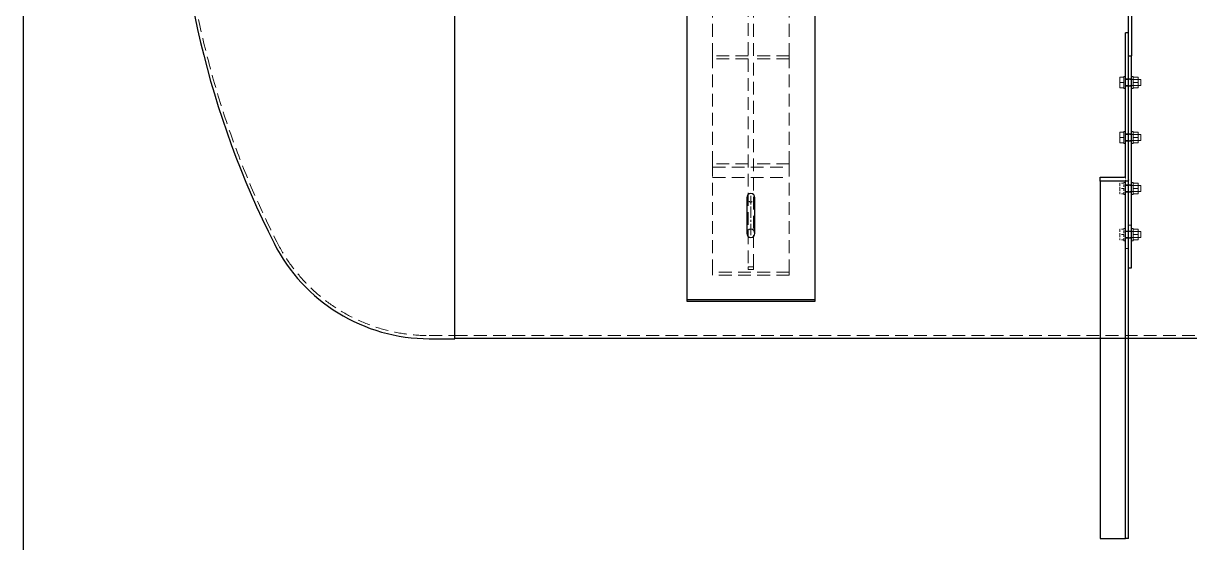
# Model space of a CAD drawing. Header units: millimetres. Extents: x -46397 to 283259, y -8690 to 23983.
# Drawn here: x 118436 to 120721, y -1091 to -74 of the extents above; entities that cross this region are included whole.
import ezdxf

# ---------------------------------------------------------------- set-up
doc = ezdxf.new("R2010")
doc.units = ezdxf.units.MM
for name, pattern in [('ACISOTGL', [3, 2, -1]), ('CENTER', [2, 1.25, -0.25, 0.25, -0.25]), ('CENTER2', [1.125, 0.75, -0.125, 0.125, -0.125]), ('HIDDEN', [0.375, 0.25, -0.125]), ('HIDDENX2', [0.75, 0.5, -0.25])]:
    doc.linetypes.add(name, pattern=pattern)
for name, color, linetype, lineweight in [('2-Dashed', 50, 'ACISOTGL', 25), ('3-Centerline', 4, 'CENTER', 5), ('CHUAN NET KHUAT', 4, 'HIDDEN', 0), ('Dtext', 255, 'Continuous', 20), ('DUONGCHINH', 7, 'Continuous', 25)]:
    doc.layers.add(name, color=color, linetype=linetype, lineweight=lineweight)
doc.layers.add('flashshoot', color=7, linetype='Continuous')
doc.styles.add('Chu va so', font='arial.ttf')
doc.styles.add('TCVN', font='arial.ttf')

# ---------------------------------------------------------------- blocks, each defined once
blk = doc.blocks.new('A$Cda035db7')
at = {"layer": 'CHUAN NET KHUAT', "color": 3, "ltscale": 100}
for p, q in [((985, -3000), (985, -1500)), ((985, -3050), (985, -3000))]:
    blk.add_line(p, q, dxfattribs=at)
for centre, radius, start, end in [((650.1, -3050), 334.9, 296.8756, 0), ((0, -1767.2), 1773, 243.1244, 296.8756)]:
    blk.add_arc(centre, radius, start, end, dxfattribs=at)
at = {"layer": 'DUONGCHINH', "color": 2, "ltscale": 10}
for p, q in [((990, -3000), (990, -1500)), ((991, -3000), (0, -3000)), ((991, -3050), (991, -3000))]:
    blk.add_line(p, q, dxfattribs=at)
for centre, radius, start, end in [((650.1, -3050), 340.9, 296.8756, 0), ((0, -1767.2), 1779, 243.1244, 296.8756)]:
    blk.add_arc(centre, radius, start, end, dxfattribs=at)
blk = doc.blocks.new('A$Cf01baf33')
at = {"color": 7, "linetype": 'Continuous', "lineweight": 0, "ltscale": 10}
for p, q in [((478.8, -1661), (489.2, -1661)), ((478.8, -1661), (478.8, -1671)), ((495.2, -1656), (483.2, -1656)), ((483.2, -1661), (483.2, -1656)), ((489.2, -1661), (499.5, -1661)), ((489.2, -1661), (489.2, -1671)), ((495.2, -1661), (495.2, -1656)), ((499.5, -1661), (499.5, -1671)), ((586.7, -1661), (597, -1661)), ((586.7, -1661), (586.7, -1671)), ((603, -1656), (591, -1656)), ((591, -1661), (591, -1656)), ((597, -1661), (607.4, -1661)), ((597, -1661), (597, -1671)), ((603, -1661), (603, -1656)), ((607.4, -1661), (607.4, -1671)), ((686.4, -1661), (696.8, -1661)), ((686.4, -1661), (686.4, -1671)), ((702.8, -1656), (690.8, -1656)), ((690.8, -1661), (690.8, -1656)), ((696.8, -1661), (707.1, -1661)), ((696.8, -1661), (696.8, -1671)), ((702.8, -1661), (702.8, -1656)), ((707.1, -1661), (707.1, -1671)), ((776.8, -1661), (787.1, -1661)), ((776.8, -1661), (776.8, -1671)), ((793.1, -1656), (781.1, -1656)), ((781.1, -1661), (781.1, -1656)), ((787.1, -1661), (797.5, -1661)), ((787.1, -1661), (787.1, -1671)), ((793.1, -1661), (793.1, -1656)), ((797.5, -1661), (797.5, -1671)), ((477.2, -1671), (501.2, -1671)), ((477.2, -1674), (477.2, -1671)), ((477.2, -1689), (477.2, -1686)), ((501.2, -1689), (477.2, -1689)), ((478.8, -1689), (478.8, -1697)), ((489.2, -1689), (489.2, -1697)), ((499.5, -1689), (499.5, -1697)), ((501.2, -1674), (501.2, -1671)), ((501.2, -1689), (501.2, -1686)), ((585, -1671), (609, -1671)), ((585, -1674), (585, -1671)), ((585, -1689), (585, -1686)), ((609, -1689), (585, -1689)), ((586.7, -1689), (586.7, -1697)), ((597, -1689), (597, -1697)), ((607.4, -1689), (607.4, -1697)), ((609, -1674), (609, -1671)), ((609, -1689), (609, -1686)), ((684.8, -1671), (708.8, -1671)), ((684.8, -1674), (684.8, -1671)), ((708.8, -1674), (708.8, -1671)), ((775.1, -1671), (799.1, -1671)), ((775.1, -1674), (775.1, -1671)), ((799.1, -1674), (799.1, -1671)), ((478.8, -1697), (489.2, -1697)), ((489.2, -1697), (499.5, -1697)), ((586.7, -1697), (597, -1697)), ((597, -1697), (607.4, -1697))]:
    blk.add_line(p, q, dxfattribs=at)
at = {"color": 4, "linetype": 'HIDDENX2', "lineweight": 0, "ltscale": 10}
for p, q in [((483.2, -1661), (483.2, -1674)), ((483.2, -1686), (483.2, -1661)), ((495.2, -1661), (495.2, -1674)), ((495.2, -1686), (495.2, -1661)), ((591, -1661), (591, -1674)), ((591, -1686), (591, -1661)), ((603, -1661), (603, -1674)), ((603, -1686), (603, -1661)), ((690.8, -1661), (690.8, -1674)), ((690.8, -1686), (690.8, -1661)), ((702.8, -1661), (702.8, -1674)), ((702.8, -1686), (702.8, -1661)), ((781.1, -1686), (781.1, -1661)), ((781.1, -1661), (781.1, -1674)), ((793.1, -1686), (793.1, -1661)), ((793.1, -1661), (793.1, -1674)), ((482.2, -1674), (482.2, -1680)), ((482.2, -1680), (482.2, -1686)), ((496.2, -1674), (496.2, -1680)), ((496.2, -1680), (496.2, -1686)), ((590, -1674), (590, -1680)), ((590, -1680), (590, -1686)), ((604, -1674), (604, -1680)), ((604, -1680), (604, -1686)), ((672.2, -1686), (682.3, -1686)), ((684.8, -1689), (684.8, -1686)), ((708.8, -1689), (684.8, -1689)), ((686.4, -1689), (686.4, -1697)), ((689.8, -1674), (689.8, -1680)), ((689.8, -1680), (689.8, -1686)), ((696.8, -1689), (696.8, -1697)), ((703.8, -1674), (703.8, -1680)), ((703.8, -1680), (703.8, -1686)), ((707.1, -1689), (707.1, -1697)), ((708.8, -1689), (708.8, -1686)), ((768.7, -1680), (768.7, -1674)), ((775.1, -1689), (775.1, -1686)), ((799.1, -1689), (775.1, -1689)), ((776.8, -1689), (776.8, -1697)), ((780.1, -1674), (780.1, -1680)), ((780.1, -1680), (780.1, -1686)), ((787.1, -1689), (787.1, -1697)), ((794.1, -1674), (794.1, -1680)), ((794.1, -1680), (794.1, -1686)), ((797.5, -1689), (797.5, -1697)), ((799.1, -1689), (799.1, -1686)), ((814.2, -1680), (814.2, -1686)), ((686.4, -1697), (696.8, -1697)), ((696.8, -1697), (707.1, -1697)), ((776.8, -1697), (787.1, -1697)), ((787.1, -1697), (797.5, -1697))]:
    blk.add_line(p, q, dxfattribs=at)
at = {"layer": 'DUONGCHINH'}
for p, q in [((337.6, -1674), (436.8, -1674)), ((436.8, -1680), (337.6, -1680)), ((679.8, -1680), (392.1, -1680)), ((392.1, -1680), (392.1, -1686)), ((672.2, -1686), (392.1, -1686)), ((436.8, -1680), (436.8, -1674)), ((852, -1674), (436.8, -1674)), ((674.7, -1736), (674.7, -1688)), ((1382.3, -1680), (679.8, -1680)), ((682.3, -1682), (682.3, -1686)), ((1382.3, -1686), (682.3, -1686)), ((682.3, -1686), (682.3, -1736)), ((852, -1680), (852, -1674)), ((1382.3, -1680), (1382.3, -1682)), ((1382.3, -1682), (1382.3, -1686)), ((1382.3, -1736), (1382.3, -1686)), ((682.3, -1736), (674.7, -1736)), ((682.3, -1736), (1382.3, -1736))]:
    blk.add_line(p, q, dxfattribs=at)
blk.add_ellipse((672.2, -1688), major_axis=(2.51, 0), ratio=0.79546, start_param=0, end_param=1.570796, dxfattribs=at)
at = {"layer": 'DUONGCHINH', "extrusion": (-2.64943e-16, 1.48896e-15, -1)}
blk.add_ellipse((679.8, -1682), major_axis=(2.51, 0), ratio=0.795463, start_param=-1.570796, end_param=0, dxfattribs=at)
blk = doc.blocks.new('*U1682')
at = {"layer": '3-Centerline', "color": 0, "linetype": 'CENTER2', "ltscale": 30, "transparency": 16777216}
blk.add_line((0, -38.5), (0, 38.5), dxfattribs=at)
blk = doc.blocks.new('*U1681')
for points in [[(-8, -71.1), (-8, -1.1)], [(8, -1.1), (8, -71.1)]]:
    blk.add_lwpolyline(points)
blk.add_circle((0, -71.1), 8)
at = {"extrusion": (2.22045e-16, 4.93038e-32, -1)}
blk.add_arc((0, -1.1), 8, 0, 180, dxfattribs=at)
at = {"layer": '2-Dashed', "ltscale": 3, "extrusion": (2.22045e-16, 4.93038e-32, -1)}
blk.add_arc((0, -1.1), 8, 180, 0, dxfattribs=at)
at = {"layer": '3-Centerline', "linetype": 'CENTER2', "ltscale": 30}
blk.add_blockref('*U1682', (0, -36.1), dxfattribs=at)
blk = doc.blocks.new('SD1-3')
at = {"layer": 'CHUAN NET KHUAT', "ltscale": 100}
for p, q in [((50, 1779.2), (50, 1784.9)), ((50, 1784.9), (200, 1784.9)), ((200, 1779.2), (200, 1784.9)), ((200, 1779.2), (50, 1779.2)), ((50, 1567), (50, 1779.2)), ((120, 1773.6), (130, 1773.6)), ((120, 1768.7), (120, 1773.6)), ((130, 1768.7), (120, 1768.7)), ((120, 1768.7), (120, 1361.3)), ((130, 1773.6), (130, 1768.7)), ((130, 1361.3), (130, 1768.7)), ((200, 1567), (200, 1779.2)), ((200, 1593.3), (50, 1593.3)), ((200, 1573.3), (50, 1573.3)), ((120, 1567), (50, 1567)), ((50, 1361.3), (50, 1567)), ((200, 1567), (130, 1567)), ((200, 1361.3), (200, 1567)), ((120, 1361.3), (50, 1361.3)), ((50, 1355.3), (50, 1361.3)), ((50, 1141.3), (50, 1355.3)), ((120, 1355.3), (50, 1355.3)), ((120, 1355.3), (120, 1141.3)), ((200, 1361.3), (130, 1361.3)), ((130, 1141.3), (130, 1355.3)), ((200, 1355.3), (130, 1355.3)), ((200, 1355.3), (200, 1361.3)), ((200, 1141.3), (200, 1355.3)), ((120, 1141.3), (50, 1141.3)), ((50, 1135.3), (50, 1141.3)), ((50, 921.3), (50, 1135.3)), ((120, 1135.3), (50, 1135.3)), ((120, 1135.3), (120, 921.3)), ((200, 1141.3), (130, 1141.3)), ((130, 921.3), (130, 1135.3)), ((200, 1135.3), (130, 1135.3)), ((200, 1135.3), (200, 1141.3)), ((200, 921.3), (200, 1135.3)), ((120, 921.3), (50, 921.3)), ((50, 915.3), (50, 921.3)), ((50, 701.3), (50, 915.3)), ((120, 915.3), (50, 915.3)), ((120, 915.3), (120, 701.3)), ((200, 921.3), (130, 921.3)), ((130, 701.3), (130, 915.3)), ((200, 915.3), (130, 915.3)), ((200, 915.3), (200, 921.3)), ((200, 701.3), (200, 915.3)), ((120, 701.3), (50, 701.3)), ((50, 695.3), (50, 701.3)), ((50, 481.3), (50, 695.3)), ((120, 695.3), (50, 695.3)), ((120, 695.3), (120, 481.3)), ((200, 701.3), (130, 701.3)), ((130, 481.3), (130, 695.3)), ((200, 695.3), (130, 695.3)), ((200, 695.3), (200, 701.3)), ((200, 481.3), (200, 695.3)), ((120, 481.3), (50, 481.3)), ((50, 475.3), (50, 481.3)), ((200, 481.3), (130, 481.3)), ((200, 475.3), (200, 481.3)), ((50, 269.7), (50, 475.3)), ((120, 475.3), (50, 475.3)), ((120, 475.3), (120, 67.9)), ((130, 67.9), (130, 475.3)), ((200, 475.3), (130, 475.3)), ((200, 269.7), (200, 475.3)), ((120, 269.7), (50, 269.7)), ((50, 57.5), (50, 269.7)), ((50, 263.3), (200, 263.3)), ((200, 269.7), (130, 269.7)), ((200, 57.5), (200, 269.7)), ((50, 243.3), (200, 243.3)), ((200, 57.5), (50, 57.5)), ((50, 51.8), (50, 57.5)), ((200, 51.8), (50, 51.8)), ((120, 63), (120, 67.9)), ((120, 67.9), (130, 67.9)), ((130, 63), (120, 63)), ((130, 63), (130, 67.9)), ((200, 51.8), (200, 57.5))]:
    blk.add_line(p, q, dxfattribs=at)
at = {"layer": 'DUONGCHINH'}
for p, q in [((250, 1836.7), (0, 1836.7)), ((0, 1833), (0, 1836.7)), ((250, 1833), (0, 1833)), ((0, 3.7), (0, 1833)), ((250, 1836.7), (250, 1833)), ((250, 1833), (250, 3.7)), ((250, 3.7), (0, 3.7)), ((0, 0), (0, 3.7)), ((250, 3.7), (250, 0)), ((250, 0), (0, 0))]:
    blk.add_line(p, q, dxfattribs=at)
at = {"rotation": 179.9999999999993}
blk.add_blockref('*U1681', (125, 1632), dxfattribs=at)
at = {"xscale": -0.9999999999999998}
blk.add_blockref('*U1681', (125, 204.7), dxfattribs=at)
blk = doc.blocks.new('*U1823')
at = {"lineweight": 25}
for points in [[(0, 0), (17743.2, 0), (17743.2, 11622.7), (0, 11622.7)], [(0, 0), (13415.6, 0), (13415.6, 11622.7), (0, 11622.7)]]:
    blk.add_lwpolyline(points, close=True, dxfattribs=at)
at = {"layer": 'Dtext', "ltscale": 0.1}
for tag, p, height, style in [('FOR_APPROVAL3', (14302.7, 4360.1, -0.7), 92.7, 'TCVN'), ('REV_3', (13529.9, 4365.5), 77.3, 'TCVN'), ('REV_2', (13529.9, 4077), 77.3, 'TCVN'), ('FOR_APPROVAL2', (14302.7, 4071.6, -0.7), 92.7, 'TCVN'), ('FOR_APPROVAL1', (14302.7, 3783.1, -0.7), 92.7, 'TCVN'), ('REV_1', (13529.9, 3788.5), 77.3, 'TCVN'), ('REV_0', (13529.9, 3500), 77.3, 'TCVN'), ('NGUOI_VE', (15126.1, 3495.9, -0.6), 92.7, 'TCVN'), ('NGUOI_KIEM_2', (15945.6, 3495.9, -0.8), 92.7, 'TCVN'), ('NGUOI_DUYET', (16935.5, 3495.9, -0.8), 92.7, 'TCVN'), ('1.1_A4', (16985.1, 176, -0.7), 92.7, 'Chu va so'), ('A4_A4', (17293.7, 176, -0.7), 92.7, 'Chu va so'), ('REV.', (17547.8, 176, -0.7), 92.7, 'Chu va so')]:
    blk.add_attdef(tag, p, '', height=height, dxfattribs=dict(at, style=style))
for tag, p, height, style, width in [('NGAY_REV03', (13725.7, 4360.1, -0.7), 80.4, 'TCVN', 0.95), ('NGAY_REV02', (13725.7, 4071.6, -0.7), 80.4, 'TCVN', 0.95), ('NGAY_REV01', (13725.7, 3783.1, -0.7), 80.4, 'TCVN', 0.95), ('NGAY_REV0', (13725.7, 3494.6, -0.8), 80.4, 'TCVN', 0.95), ('DWD.NO', (13718.6, 75.2, -0.7), 123.6, 'Chu va so', 0.85)]:
    blk.add_attdef(tag, p, '', height=height, dxfattribs=dict(at, style=style, width=width))
at = {"layer": 'Dtext', "lineweight": 25, "ltscale": 0.1, "style": 'Chu va so'}
for tag, p, height in [('PROJECT_CODE', (14612.2, 1452.8), 185.5), ('TITLE1', (13809, 1108, -0.7), 123.6), ('TITLE2', (13809, 817.2, -0.7), 123.6), ('TITLE3', (13809, 528.7, -0.7), 123.6)]:
    blk.add_attdef(tag, p, '', height=height, dxfattribs=at)

msp = doc.modelspace()

# ---------------------------------------------------------------- block references
msp.add_blockref('SD1-3', (119736.61, -618.69, -1.5))
at = {"layer": 'flashshoot', "rotation": 270}
for name in ['A$Cda035db7', 'A$Cf01baf33']:
    msp.add_blockref(name, (122281.61, 299.65, -1.5), dxfattribs=at)

# ---------------------------------------------------------------- next in the draw order: block references
at = {"xscale": 0.9084576280678549, "yscale": 0.9084576280678549, "zscale": 0.9084576280678549}
msp.add_blockref('*U1823', (118436.21, -1902.62), dxfattribs=at)

doc.saveas('drawing.dxf')
